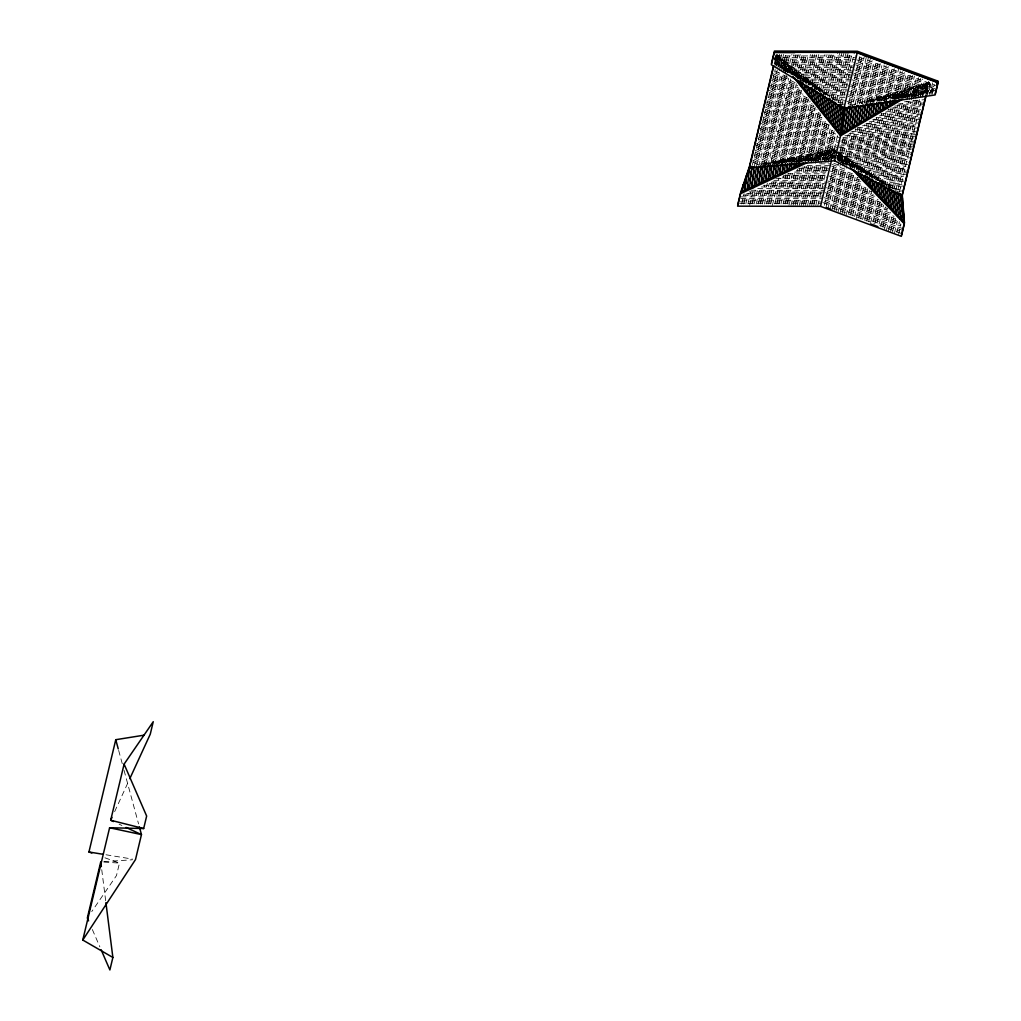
<?xml version="1.0" encoding="UTF-8"?>
<svg xmlns="http://www.w3.org/2000/svg" width="1021" height="1021" viewBox="0 0 1021 1021"><rect width="100%" height="100%" fill="white"/><g stroke="black" fill="none" stroke-linecap="round" stroke-linejoin="round"><path stroke-width="0.75" stroke-dasharray="5 3.75" d="M778.704 163.781L779.023 160.795L779.189 163.271M780.976 163.194L781.282 160.335L781.461 162.99M783.209 162.901L783.554 159.863L783.732 162.709M785.494 162.301L785.813 159.391L786.004 162.428M787.727 162.045L788.072 158.919L788.301 162.543M789.999 161.42L790.331 158.459L790.573 162.288M792.13 162.199L792.59 157.987L792.845 162.033M794.351 162.071L794.849 157.515L795.117 161.777M796.482 162.773L797.107 157.043L797.388 161.522L795.346 157.413L789.297 162.033M798.69 162.85L799.366 156.583L799.762 162.824L813.533 105.214M800.987 161.969L801.625 156.111L801.957 161.331M803.297 161.088L803.897 155.639L804.242 161.088M805.327 162.722L806.156 155.166L806.513 160.846M807.802 160.259L808.415 154.707L808.785 160.603M809.985 160.565L810.674 154.235L811.057 160.361M819.289 156.226L819.71 152.359L820.182 159.684M821.624 155.141L821.969 151.887L822.454 159.442M845.707 161.739L846.167 157.617L846.613 164.828M841.891 162.684L849.204 165.402L849.804 160.055L850.148 165.453M851.144 165.759L851.629 161.28L851.922 165.964M852.88 167.763L853.454 162.492L853.735 167.023M854.807 168.044L855.279 163.717L855.547 168.069M856.581 169.626L857.104 164.943L857.359 169.129M858.457 170.379L858.929 166.168L859.172 170.175M860.256 171.911L860.741 167.38L861.073 172.511M862.12 172.74L862.566 168.605L862.758 171.668M864.072 172.766L864.391 169.831L864.672 174.208M865.872 174.157L866.216 171.043L866.484 175.216M867.722 175.14L868.041 172.268L868.207 174.91M869.535 176.518L869.866 173.493L870.02 175.982M871.372 177.539L871.692 174.706L871.883 177.858M776.126 54.84L774.569 62.626M790.165 72.134L790.879 66.225L790.918 74.188M791.888 74.278L792.692 67.641L792.73 75.337M793.789 74.954L794.504 69.058L794.529 75.005M795.487 77.226L796.303 70.475L796.342 76.205M797.401 77.775L798.116 71.904L798.154 78.783M799.264 78.77L799.928 73.321L799.953 79.664M801.204 79.14L801.74 74.737L801.753 79.306M802.787 82.446L803.54 76.154L803.578 81.986M804.816 81.974L805.352 77.583L805.378 83.135M806.59 83.671L807.164 79L807.177 82.969M808.441 84.807L808.977 80.417L808.989 83.569M810.406 84.934L810.776 81.833L810.802 84.82M812.231 86.185L812.588 83.263L812.601 86.083M815.856 89.018L816.213 86.096L816.226 89.848M819.467 91.864L819.825 88.942L819.837 91.826M872.419 102.304L872.776 99.318L872.789 102.087M876.962 100.977L877.333 97.978L877.345 100.39M879.221 100.466L879.604 97.314L879.617 101.168M881.327 101.156L881.876 96.65L881.902 100.734M883.624 100.275L884.148 95.974L884.173 100.313M885.692 101.36L886.419 95.31L886.458 101.424L894.294 68.637M888.181 98.935L888.704 94.647L888.717 98.514M890.414 98.527L890.976 93.983L890.988 98.042M892.558 99.011L893.247 93.307L893.273 98.986M894.779 98.756L895.519 92.643L895.545 98.578M897.102 97.671L897.791 91.979L897.829 98.169M899.131 98.999L900.075 91.303L900.101 98.029M901.479 97.735L902.347 90.639L902.373 97.633M903.674 97.748L904.619 89.976L908.473 94.915L926.545 92.949M906.035 96.357L906.89 89.312L906.929 96.855M915.492 90.78L915.99 86.632L916.028 95.515M917.853 89.389L918.262 85.968L918.313 95.132M104.933 857.806L119.47 863.09L116.483 875.584L91.75 911.574M774.799 60.405L776.266 54.253M741.693 203.919L744.118 193.799M775.003 64.502L777.428 54.368M752.286 165.198L775.169 69.454M775.539 67.909L778.219 56.283L778.257 65.165M743.747 203.958L746.121 194.067M776.802 65.625L779.508 54.317M754.2 166.551L777.275 69.977M777.645 68.445L780.031 57.699L780.07 67.782M745.841 203.868L748.367 193.275M778.64 66.62L781.524 54.521M756.484 166.372L778.972 72.21M779.342 70.666L781.831 59.129L781.869 67.514M747.908 203.906L750.729 192.088M780.427 67.743L783.605 54.445M758.756 166.181L781.078 72.733M781.448 71.202L783.643 60.545L783.694 69.862M749.618 205.387L754.111 186.562M782.239 68.866L785.698 54.394M761.041 166.002L785.455 61.962L785.494 69.492M752.056 203.868L755.706 188.553M784.064 69.875L787.714 54.572M754.111 203.894L757.697 188.898M786.221 69.505L789.807 54.509M763.312 165.81L784.894 75.49M785.264 73.959L787.268 63.379L787.306 72.134M756.178 203.932L760.045 187.736M787.663 72.121L791.888 54.458M765.597 165.619L789.067 64.795L789.105 73.282M758.258 203.868L762.317 186.869M789.488 73.142L793.917 54.611M767.869 165.44L788.697 78.247M760.313 203.894L764.665 185.694M791.288 74.265L795.997 54.56M790.777 78.911L770.153 165.249L769.987 162.671M762.381 203.932L767.371 183.053M793.087 75.388L798.077 54.509M772.425 165.057L792.513 81.016M764.435 203.958L769.349 183.384M795.244 75.031L800.158 54.47M774.709 164.879L794.593 81.654M766.529 203.894L771.634 182.491M796.712 77.532L802.2 54.598M776.981 164.687L796.316 83.773M768.583 203.919L774.339 179.824M798.511 78.655L804.28 54.56M779.636 162.964L797.656 87.487M770.651 203.945L776.687 178.701M800.324 79.766L806.348 54.521M781.907 162.786L799.392 89.593M772.361 205.438L778.985 177.731M802.506 79.268L808.39 54.636M784.192 162.594L801.472 90.244M774.786 203.932L780.963 178.113M803.948 81.922L810.47 54.598M786.464 162.416L802.838 93.881M776.853 203.958L783.656 175.472M805.748 83.033L812.55 54.56M788.748 162.224L804.548 96.063M778.934 203.906L785.966 174.489M807.93 82.522L814.592 54.662M781.001 203.932L788.301 173.366M791.02 162.045L806.641 96.638M809.372 85.19L816.672 54.623M783.056 203.958L790.637 172.243M793.304 161.841L808.351 98.82M811.529 84.794L818.74 54.598M785.123 203.97L792.615 172.626M812.971 87.41L820.82 54.56M795.576 161.675L810.087 100.926M787.204 203.932L794.912 171.668M814.796 88.457L822.875 54.662M797.86 161.471L811.797 103.108M788.901 205.476L797.618 169.014M816.596 89.567L824.942 54.623M790.969 205.489L799.953 167.903M818.395 90.678L827.023 54.598M802.417 161.101L815.243 107.396M793.036 205.489L802.264 166.895M820.22 91.737L829.065 54.687M804.688 160.935L816.966 109.502M795.104 205.489L804.599 165.785M822.39 91.316L831.145 54.662M806.96 160.731L818.689 111.697M797.171 205.502L806.935 164.662M823.819 93.945L833.213 54.636M809.245 160.565L820.412 113.79M799.239 205.502L808.874 165.211M825.644 95.004L836.008 51.612M811.516 160.361L821.765 117.517M801.306 205.502L812.308 159.48L812.933 153.763L813.329 160.118M827.444 96.114L838.075 51.612M813.788 160.195L823.858 118.079M803.374 205.515L815.192 153.303L805.505 160.705M829.243 97.225L840.143 51.624M815.715 161.522L825.568 120.274M805.441 205.515L815.166 164.84M815.524 163.334L817.451 152.831L817.987 161.331M831.056 98.335L842.21 51.624M807.509 205.527L817.451 163.922M817.821 162.39L826.946 123.86M832.868 99.394L844.278 51.637M809.576 205.527L829.014 124.562M834.68 100.492L846.345 51.637M811.644 205.527L824.241 151.427L824.726 159.212L834.093 152.116L844.163 164.955M836.837 100.084L848.413 51.637M822.9 159.467L830.749 126.642M813.711 205.54L823.692 163.794M824.062 162.25L826.5 150.955L827.023 159.212M838.292 102.662L850.48 51.65M825.185 159.25L832.089 130.356M815.779 205.54L828.758 150.483L829.294 158.982M840.104 103.772L852.548 51.65M827.457 159.097L834.195 130.918M817.847 205.54L831.017 150.01L831.656 160.208L837.641 135.18M841.904 104.869L854.615 51.65M829.741 158.88L835.535 134.644M831.03 159.021L833.276 149.551L833.468 152.537M831.49 159.608L834.017 148.989L758.667 164.623M833.71 156.877L834.808 152.257M824.33 205.285L834.336 163.411M848.502 104.116L860.729 52.939M825.976 207.582L836.148 165.032M837.603 158.957L838.866 152.729L839.402 161.127M850.404 105.354L862.745 53.692M838.05 160.055L843.512 137.184M827.993 208.335L840.691 153.954L841.189 161.88M864.761 54.445L852.318 106.541L852.305 105.316M839.849 161.024L845.899 135.691M830.009 209.075L842.516 155.166L843.001 162.862M854.96 104.653L866.778 55.185M841.661 161.931L848.234 134.415M832.026 209.828L842.146 167.47M842.504 165.951L844.341 156.392L844.814 163.845M857.589 102.827L868.794 55.938M843.461 162.901L850.621 132.921M834.042 210.568L844.252 167.84M844.622 166.321L852.956 131.632M859.503 103.989L870.811 56.678M847.073 164.777L855.7 128.646M836.059 211.321L845.988 169.741M846.358 168.197L847.992 158.829L848.336 164.419M861.788 103.632L872.087 60.507M848.885 165.683L858.048 127.319M838.075 212.062L848.145 169.933M864.06 103.325L874.129 61.183M850.684 166.64L860.422 125.877M840.092 212.815L849.893 171.809M866.331 102.968L876.133 61.962M852.497 167.559L862.4 126.068M842.108 213.568L851.999 172.153M868.616 102.611L878.137 62.74M854.296 168.516L864.787 124.6M844.125 214.308L853.747 174.017M870.887 102.253L880.153 63.519M856.466 167.891L867.135 123.286M846.141 215.061L855.164 177.297M873.159 101.96L881.825 65.701M857.908 170.392L869.509 121.831M848.515 214.282L857.27 177.641M875.801 100.071L884.186 64.974M860.078 169.767L871.857 120.504M850.544 215.01L859.018 179.517M877.715 101.245L886.202 65.752M861.52 172.268L874.231 119.049M852.548 215.801L860.792 181.266M879.987 100.939L888.232 66.416M863.689 171.643L876.58 117.709M854.564 216.529L862.541 183.142M882.259 100.581L890.248 67.195M865.132 174.144L878.953 116.266M856.211 218.8L863.919 186.549M884.543 100.224L892.252 67.973M866.931 175.063L881.672 113.382M858.584 218.06L865.706 188.247M869.101 174.489L883.676 113.484M860.614 218.788L867.812 188.63M870.543 176.939L886.394 110.6M889.444 98.067L895.94 70.921M872.342 177.896L888.768 109.17M862.63 219.515L869.56 190.506M891.741 97.684L899.029 67.156M874.155 178.815L891.116 107.818M864.647 220.242L871.679 190.838M893.656 98.858L900.305 70.998M875.954 179.773L893.133 107.92M866.65 221.034L873.083 194.118M895.915 98.565L902.347 71.636M877.766 180.691L895.481 106.567M868.68 221.761L874.831 195.994M898.199 98.207L904.351 72.427M879.209 183.18L897.855 105.137M870.696 222.489L876.58 197.87M900.471 97.837L905.997 74.763M881.008 184.125L900.203 103.785M873.044 221.812L878.009 201.073M902.743 97.557L908.396 73.857M882.82 185.056L902.577 102.342M874.716 224.02L880.102 201.469M905.014 97.199L910.413 74.648M884.62 186.001L904.555 102.547M877.103 223.216L881.85 203.358M907.299 96.829L912.417 75.439M886.419 186.932L906.929 101.092M907.299 99.56L909.162 88.636L909.201 96.459M879.094 224.097L883.637 205.068M909.558 96.548L914.459 76.065M888.232 187.877L908.92 101.296M909.29 99.752L911.447 87.972L911.485 97.671L916.462 76.856M880.766 226.279L885.386 206.944M890.031 188.808L910.923 101.385M911.294 99.841L913.718 87.308L913.757 95.897M882.782 227.007L887.121 208.833M892.214 188.209L913.272 100.058M913.642 98.514L918.466 77.66M884.441 229.266L888.5 212.279M894.013 189.153L915.288 100.135M915.646 98.603L920.47 78.464M895.825 190.085L920.534 85.305L920.585 94.736M886.458 230.019L890.657 212.419M918.313 96.65L922.525 79.051M897.995 189.498L919.64 98.884M920.01 97.352L922.818 84.641L922.856 94.557M888.474 230.759L892.405 214.308M920.585 96.319L924.516 79.868M899.437 191.961L921.606 99.126M921.976 97.582L925.09 83.964L925.128 92.72M890.491 231.512L894.141 216.21M922.869 95.974L926.519 80.672M925.103 93.026L927.362 83.301L927.413 93.792M892.494 232.252L895.94 217.869M925.83 92.758L928.574 81.246M926.494 93.179L929.059 82.407L851.565 105.15M926.774 92.86L928.97 83.633L862.12 103.249M894.511 233.005L897.331 221.238M927.413 95.285L930.233 83.531M896.897 232.239L899.412 221.685M929.697 94.953L932.581 82.88M898.544 234.498L900.892 224.697M931.969 94.608L934.317 84.807M114.646 811.644L129.157 780.082M866.191 103.568L868.641 100.53M870.734 101.704L872.636 99.356L874.435 101.641M873.172 102.47L876.631 98.182L878.481 100.543M877.715 100.62L880.625 97.008L883.51 100.683M881.034 100.288L884.62 95.846L887.275 99.216M838.509 154.209L839.415 153.086L849.944 166.512M883.701 100.76L888.615 94.672L891.371 98.169M888.934 98.054L892.609 93.498L896.464 98.412M891.639 98.488L896.604 92.324L900.892 97.786M894.051 99.267L900.599 91.15L905.117 96.906L920.138 95.259M897.587 98.667L904.593 89.976L904.657 97.237M901.007 98.207L908.588 88.801L911.83 92.937L926.94 91.29M849.204 165.402L852.216 161.675L858.521 169.703M905.333 96.625L912.583 87.64L915.199 90.958L927.336 89.631M907.95 97.161L916.59 86.466L918.555 88.967L927.732 87.972M852.765 167.099L855.419 163.819L861.915 172.09M911.383 96.689L920.585 85.292L921.912 86.989L928.127 86.313M914.893 96.114L924.579 84.118L925.268 85.011L928.523 84.654M856.185 168.988L858.623 165.964L863.421 172.077M918.326 95.642L928.919 82.995M859.988 170.379L861.826 168.108L867.161 174.91M922.703 93.996L930.067 84.858M926.328 93.281L931.305 87.117M863.319 172.37L865.029 170.252L869.637 176.123M929.697 92.885L932.53 89.376M866.344 174.731L868.233 172.396L872.074 177.297M776.407 54.981L785.455 72.478M794.58 75.554L798.728 72.376L803.399 81.527M797.171 78.489L801.906 74.878L806.092 83.071M805.799 81.744L808.262 79.868L810.968 85.164M809.117 84.13L811.44 82.356L813.597 86.581M812.091 86.785L814.618 84.845L817.221 89.925M815.396 89.172L817.795 87.347L821.267 94.136M765.316 164.879L767.562 163.181M768.468 164.687L771.531 162.352M773.088 163.373L775.501 161.535M776.139 163.245L779.47 160.705L780.925 163.551M778.41 163.717L783.439 159.889L784.779 162.518M781.563 163.513L787.408 159.059L788.825 161.829M785.851 162.454L791.377 158.229L793.33 162.033M792.424 161.854L799.328 156.583L801.779 161.395M794.593 162.403L803.297 155.766L805.901 160.871M797.784 162.173L807.266 154.937L810.1 160.501L817.655 160.514M802.366 160.884L811.236 154.12L813.648 158.855L831.656 158.893M808.658 160.501L819.174 152.474L820.744 155.549L832.447 155.575L843.857 159.799L845.809 157.374L853.262 166.882M810.789 161.076L823.143 151.644L824.292 153.89L832.842 153.916M813.979 160.846L827.112 150.827L827.84 152.244L833.238 152.257L837.194 153.724M817.285 160.539L831.094 149.998L833.634 150.598M821.714 159.353L833.966 150.01M826.959 159.774L833.021 155.154M830.06 159.608L833.289 157.145M904.58 96.855L929.059 82.407L933.87 91.201M905.857 97.276L928.97 83.633L933.092 91.175M808.173 161.024L834.017 148.989L837.322 152.448M810.955 160.91L833.94 150.215L890.338 188.004M764.742 164.572L833.94 150.215L837.233 153.673M904.491 101.819L924.962 99.586M897.944 104.142L924.567 101.245M894.549 106.133L924.171 102.904M892.724 107.945L923.775 104.563M887.785 110.102L923.367 106.222M885.96 111.914L919.895 108.213M881.034 114.071L922.576 109.541M879.438 115.858L922.18 111.2M876.044 117.849L921.784 112.859M872.661 119.84L921.389 114.518M869.279 121.818L920.993 116.164M865.897 123.809L920.597 117.823M862.515 125.787L920.202 119.483M857.589 127.944L919.806 121.142M855.764 129.756L919.411 122.801M850.978 131.9L915.85 124.804M849.178 133.713L918.619 126.119M844.929 135.793L918.224 127.778M842.963 137.618L914.701 129.782M842.567 139.277L917.432 131.096M840.615 141.102L917.037 132.756M841.776 142.595L916.641 134.415M841.381 144.255L916.233 136.074M839.428 146.08L915.837 137.733M839.032 147.739L912.327 139.737M840.194 149.232L915.046 141.051M839.798 150.891L914.65 142.71M837.845 152.716L914.254 144.369M839.007 154.209L913.859 146.029M837.054 156.034L913.463 147.688M836.658 157.693L913.068 149.347M837.82 159.187L909.558 151.35M838.037 160.769L912.276 152.665M840.615 162.109L911.881 154.324M844.699 163.271L908.371 156.328M847.277 164.611L911.089 157.642M849.855 165.951L910.694 159.302M853.99 167.112L907.171 161.305M856.568 168.439L909.902 162.62M859.146 169.78L909.507 164.279M860.154 171.286L905.946 166.283M864.315 172.447L908.703 167.597M865.208 173.966L908.307 169.256M869.33 175.127L907.911 170.915M870.364 176.633L907.516 172.575M874.487 177.794L907.12 174.234M875.52 179.3L903.611 176.225M878.098 180.628L903.189 177.896M880.689 181.968L905.933 179.211M881.595 183.486L905.538 180.87M885.666 184.648L902.143 182.848M888.232 185.988L904.746 184.188M889.304 187.481L904.351 185.848M891.869 188.821L900.93 187.826M894.447 190.148L903.559 189.166M898.557 191.323L903.164 190.825M103.9 861.647L132.334 859.784M776.496 55.861L856.236 56.04M774.505 57.508L855.828 57.699M774.109 59.167L855.432 59.358M775.309 60.839L851.846 61.005M774.913 62.498L854.641 62.677M774.862 64.157L854.245 64.336M779.202 65.829L853.85 65.995M780.363 67.488L853.454 67.654M783.12 69.147L853.058 69.313M785.876 70.819L852.663 70.972M787.051 72.478L852.267 72.631M792.985 74.15L851.871 74.291M795.742 75.822L851.476 75.95M796.903 77.481L851.08 77.609M850.684 79.268L802.851 79.153L805.084 77.366L808.313 83.684M802.327 80.812L850.289 80.927M805.071 82.484L846.792 82.573M807.828 84.143L849.498 84.245M812.116 85.815L849.102 85.904M814.86 87.487L848.693 87.564M816.073 89.146L848.298 89.223M818.816 90.805L847.902 90.882M823.092 92.477L844.456 92.528M822.786 94.136L847.111 94.2M828.567 95.808L846.715 95.859M831.285 97.48L846.32 97.518M832.511 99.139L842.95 99.165M835.229 100.811L845.528 100.837M837.922 102.47L845.133 102.496M840.577 104.142L844.737 104.142M819.786 163.845L830.469 163.871M807.113 165.479L830.073 165.53M803.591 167.125L829.677 167.189M798.524 168.771L829.282 168.848M796.52 170.43L828.886 170.507M794.529 172.077L828.49 172.166M787.906 173.723L824.994 173.812M784.37 175.382L827.699 175.484M782.38 177.029L827.304 177.144M775.871 178.675L823.717 178.79M773.905 180.334L826.5 180.449M771.953 181.993L826.104 182.108M769.987 183.64L825.708 183.767M763.261 185.286L825.313 185.426M761.296 186.945L824.917 187.085M757.748 188.591L824.521 188.745M751.022 190.238L824.126 190.404M749.057 191.897L823.73 192.063M746.785 193.556L823.334 193.722M743.199 195.202L822.939 195.381M741.208 196.862L822.543 197.04M740.812 198.521L822.147 198.699M742.012 200.18L818.561 200.358M740.021 201.839L821.356 202.018M739.625 203.498L820.961 203.677M103.861 862.069L119.47 863.09M106.005 854.768L132.398 859.069M859.172 57.138L935.606 85.483M858.776 58.797L933.743 86.594M856.913 59.907L936.283 89.35M857.985 62.115L935.887 91.009M856.109 63.225L932.543 91.571M855.738 64.885L931.765 93.09M856.836 67.105L929.786 94.162M856.428 68.752L923.341 93.575M854.539 69.862L921.363 94.647M855.624 72.07L920.865 96.268M853.747 73.18L917.394 96.791M853.352 74.839L913.935 97.314M854.424 77.047L910.464 97.825M854.015 78.694L906.993 98.348M852.152 79.804L903.521 98.871M853.211 82.012L900.063 99.382M852.803 83.671L896.591 99.905M850.952 84.781L888.755 98.807M850.544 86.44L886.751 99.867M851.578 88.636L884.748 100.926M851.169 90.282L882.718 101.985M849.395 91.431L874.767 100.837M850.48 93.638L872.802 101.921M848.591 94.749L867.863 101.896M848.196 96.395L868.845 104.065M849.255 98.603L865.374 104.576M848.834 100.249L857.551 103.478M846.958 101.36L855.572 104.55M847.941 103.529L854.973 106.133M837.016 155.46L841.176 157.004L842.606 155.23L851.476 166.525M836.403 158.842L832.051 157.234L817.196 157.196L815.205 153.29L815.626 160.144M837.845 159.378L846.537 162.607L849.013 159.518L855.726 168.082M833.825 163.309L838.267 164.955M831.962 164.419L848.311 170.481M831.566 166.078L853.939 174.387M832.536 168.248L858.291 177.794M832.153 169.907L859.503 180.053M830.328 171.043L862.158 182.848M831.388 173.238L863.345 185.095M831.005 174.897L865.999 187.877M829.154 176.02L871.577 191.757M830.226 178.228L871.309 193.467M829.843 179.887L873.963 196.249M827.98 180.998L878.098 199.593M827.584 182.657L880.766 202.388M828.669 184.865L883.42 205.183M828.286 186.537L887.568 208.526M826.41 187.647L887.275 210.224M827.495 189.855L891.422 213.568M827.099 191.514L894.09 216.363M825.223 192.624L895.277 218.609M826.27 194.82L898.301 221.531M825.874 196.479L900.841 224.288M824.011 197.589L900.445 225.935M825.083 199.797L902.985 228.691M824.687 201.456L902.59 230.35M822.824 202.566L899.259 230.912M832.715 208.042L873.874 223.305M879.757 225.488L901.798 233.669M119.087 824.164L121.882 825.466M775.73 56.5L778.857 58.031L779.661 57.418L786.783 71.355M775.335 58.159L781.307 61.081L782.839 59.907L789.616 73.155M774.939 59.818L783.745 64.132L786.017 62.409L791.62 73.359M774.543 61.477L786.196 67.182L789.195 64.897L794.491 75.26M774.148 63.136L788.646 70.232L792.373 67.386L799.226 80.812M783.094 69.364L791.084 73.295L795.55 69.887L800.553 79.676M775.284 71.1L790.267 78.438M774.901 72.772L795.41 82.816M773.139 73.754L797.835 85.866M772.757 75.414L798.894 88.227M773.841 77.813L801.051 91.15M773.446 79.459L803.501 94.2M771.621 80.417L807.381 97.952M772.655 82.778L809.832 101.002M772.259 84.437L812.282 104.065M770.421 85.394L816.162 107.818M771.455 87.755L817.183 110.166M771.059 89.414L819.633 113.216M769.234 90.371L822.071 116.279M770.268 92.732L824.521 119.329M769.872 94.391L825.542 121.678M769.477 96.051L829.422 125.43M767.652 97.008L830.443 127.791M768.685 99.369L832.894 130.841M768.251 101.015L837.424 134.912M766.439 101.972L839.849 137.963M767.46 104.333L836.633 138.231M767.065 105.993L839.058 141.281M765.252 106.95L838.662 142.94M766.273 109.311L835.446 143.208M765.878 110.97L837.871 146.245M764.065 111.927L837.475 147.905M765.086 114.288L837.08 149.564M764.691 115.935L836.684 151.223M762.878 116.904L836.288 152.882M763.899 119.253L833.059 153.163M763.504 120.912L835.484 156.2M763.095 122.571L835.089 157.859M761.296 123.541L834.693 159.518M762.342 125.902L830.8 159.467M761.947 127.561L828.988 160.425M760.122 128.531L825.747 160.693M761.156 130.879L819.659 159.557M760.76 132.539L819.263 161.229M758.935 133.509L816.034 161.497M759.969 135.857L812.793 161.752M759.573 137.516L809.551 162.02M757.748 138.486L803.45 160.884M758.782 140.847L803.068 162.556M758.386 142.506L799.839 162.824M756.561 143.463L796.597 163.079M756.165 145.122L793.355 163.347M757.199 147.483L787.255 162.211M756.803 149.143L784.013 162.479M754.915 150.061L783.643 164.151M755.872 152.384L780.401 164.407M755.463 154.043L777.16 164.675M753.702 155.026L771.225 163.615M754.634 157.336L770.676 165.211M754.2 158.982L767.435 165.466M752.464 159.991L764.206 165.734M753.319 162.25L758.412 164.751M837.96 151.631L895.672 190.289M777.53 55.236L833.94 99.509M826.334 94.838L776.19 55.479L791.045 74.023M838.42 153.597L850.531 166.257M838.343 154.822L849.344 166.321M777.262 55.491L793.113 75.26M881.046 180.985L883.561 184.176M877.843 178.828L879.77 181.291M874.64 176.684L877.371 180.168M871.436 174.54L874.92 178.981M838.075 153.329L845.554 162.862M838.866 156.277L844.763 163.781M836.99 157.745L839.747 161.267M824.151 92.337L825.466 94.902M820.973 89.835L822.199 92.222M775.973 57.661L781.359 68.177M774.352 58.197L777.849 65.038M774.658 62.523L775.922 64.999M92.349 929.544L99.867 946.863M118.666 750.422L122.392 764.193M124.052 770.319L138.562 823.896M101.743 869.701L105.712 901.045M880.804 180.819L880.944 183.014M837.322 155.83L837.59 160.144M834.017 148.989L834.31 153.52M833.94 150.215L834.131 153.239M776.764 161.267L776.917 163.551M931.943 88.291L931.969 93.026M929.646 84.079L929.684 93.396M870.505 99.981L870.517 102.534M823.449 91.775L823.462 94.238M814.401 84.679L814.413 88.661M776.407 54.866L776.458 65.523"/><path stroke-width="1.5" d="M742.471 191.986L743.25 184.967M744.807 190.901L746.504 175.331M747.13 189.817L749.631 166.985M749.452 188.732L751.903 166.423M751.788 187.647L753.996 167.508M754.111 186.562L756.255 166.997L763.989 181.968M756.446 185.49L758.514 166.589M758.769 184.405L760.773 166.078M761.092 183.321L763.044 165.555M763.427 182.236L765.291 165.16M765.75 181.151L767.396 166.142M768.086 180.066L769.643 165.836M770.408 178.981L771.914 165.249M772.731 177.896L774.186 164.675M775.067 176.812L776.432 164.381M777.389 175.727L778.538 165.274M779.725 174.642L780.823 164.623M782.048 173.57L783.043 164.432M784.37 172.485L785.328 163.756M786.706 171.4L787.561 163.602M789.029 170.316L789.68 164.381M791.352 169.231L791.977 163.602M793.687 168.146L794.185 163.59M796.01 167.061L796.482 162.773M798.345 165.976L798.69 162.85M857.997 174.591L858.304 171.783M859.759 176.429L860.09 173.417M861.507 178.267L861.966 174.132M863.268 180.104L863.753 175.701M865.017 181.942L865.706 175.714M866.778 183.78L867.569 176.582M868.539 185.618L869.369 178.037M870.288 187.443L871.219 178.956M872.049 189.281L873.019 180.385M873.797 191.118L874.818 181.815M875.559 192.956L876.669 182.746M877.307 194.794L878.647 182.631M879.068 196.632L880.459 183.984M880.829 198.47L882.297 185.031M882.578 200.307L884.275 184.814M884.339 202.132L885.947 187.417M886.088 203.97L887.76 188.745M887.849 205.808L889.738 188.502L881.314 198.98M889.597 207.646L891.575 189.651M891.359 209.484L893.388 190.914M893.12 211.321L895.226 192.063M894.868 213.159L897.204 191.808M896.629 214.997L899.029 193.033M898.378 216.822L900.854 194.245M900.139 218.66L902.373 198.202M901.888 220.498L903.202 208.59M903.649 222.336L904.019 218.992M800.49 85.011L801.026 80.608M802.212 87.155L802.787 82.446M803.923 89.312L804.459 84.909M805.646 91.456L806.411 85.228M807.369 93.6L808.262 86.275M809.091 95.744L810.036 88.023M810.814 97.888L812.052 87.653M812.537 100.045L813.839 89.286M814.248 102.189L815.677 90.486M815.97 104.333L817.464 92.107M817.693 106.478L819.289 93.319M819.416 108.622L821.267 93.409M821.139 110.779L823.066 94.94M824.891 96.229L822.862 112.923L835.701 103.198M824.572 115.067L826.678 97.761M826.295 117.211L828.503 99.063M828.018 119.355L830.494 99.024M829.741 121.512L832.306 100.39M831.464 123.656L834.106 101.858M833.187 125.8L835.931 103.223M834.897 127.944L837.731 104.691M836.62 130.101L839.734 104.55L839.734 105.303M838.343 132.245L841.534 105.98M843.959 107.384L840.577 135.806L834.604 160.769L749.363 167.763L740.582 193.684L737.596 206.165L820.527 206.357L901.364 236.349L904.351 223.854L902.156 195.917L926.034 95.936M842.248 134.006L845.49 107.32M844.609 132.615L847.583 108.188M846.971 131.211L850.034 105.993M849.332 129.82L852.127 106.848M851.693 128.429L854.411 106.146M854.054 127.038L856.67 105.52M856.415 125.634L858.776 106.299M858.789 124.243L861.035 105.737M861.15 122.852L863.319 104.972M863.511 121.461L865.578 104.41M865.872 120.057L867.684 105.125M870.122 103.095L868.233 118.666L857.614 105.265M870.594 117.275L872.228 103.81M872.955 115.884L874.487 103.351M875.316 114.48L876.784 102.483M877.69 113.089L879.03 102.049M880.051 111.697L881.149 102.662M882.412 110.306L883.28 103.147M884.773 108.902L885.692 101.36M887.134 107.511L887.836 101.794M889.495 106.12L890.235 100.045M891.856 104.729L892.38 100.441M894.217 103.325L894.6 100.275M91.839 853.046L88.942 851.986L115.769 739.702L143.999 735.184M129.82 778.653L150.266 734.176L153.252 721.694L124.103 764.116L110.689 820.246L113.484 821.56M101.117 949.747L109.885 969.95L112.872 957.468L82.778 940.035L109.604 827.75L143.667 828.542L146.654 816.06L124.103 764.116M737.685 204.94L740.672 192.459L749.44 166.538L773.331 66.556M771.468 63.532L774.454 51.05L857.372 51.241L938.222 81.233L935.236 93.715M773.829 65.701L749.363 167.763L753.97 166.806M820.527 206.357L831.4 160.833M838.866 104.665L843.882 108.609L857.295 52.467L938.133 82.459L935.147 94.94L843.882 108.609L771.378 64.757L774.365 52.275L857.295 52.467M926.124 94.711L902.232 194.692L904.44 222.629L901.454 235.124M936.64 84.22L937.329 81.361M112.004 817.374L110.689 820.246L143.667 828.542M82.778 940.035L135.499 859.58L141.46 834.604L139.392 826.959M857.232 173.8L859.069 171.515M859.912 176.595L861.622 174.476M862.592 179.39L865.412 175.893M865.259 182.197L868.794 177.82M867.939 184.992L872.725 179.058M870.619 187.787L876.031 181.074M873.287 190.582L879.107 183.384M875.967 193.39L882.399 185.401M878.647 196.185L885.488 187.698M883.995 201.775L892.865 190.787M886.675 204.583L896.106 192.88M889.342 207.378L900.254 193.85M892.022 210.173L902.322 197.41M894.69 212.968L902.755 202.988M897.37 215.776L903.189 208.552M900.05 218.571L903.636 214.129M902.717 221.366L904.07 219.694M798.435 82.446L800.643 80.748M800.872 85.496L803.336 83.62M803.323 88.546L806.807 85.892M805.773 91.609L810.827 87.742M808.211 94.659L814.209 90.09M810.661 97.71L817.54 92.464M813.112 100.76L821.701 94.2M815.562 103.81L824.981 96.625M818 106.86L829.256 98.271M820.45 109.923L832.485 100.734M825.338 116.024L840.041 104.806M827.789 119.074L843.218 107.294L840.066 134.389L840.704 133.815L841.291 134.568M830.239 122.124L843.333 112.131L854.73 126.642M832.677 125.175L842.682 117.555L851.361 128.62M835.127 128.238L842.019 122.979L848.004 130.599M837.577 131.288L841.355 128.391L844.648 132.59M900.496 99.267L840.653 134.581L797.069 80.212M901.773 99.688L840.577 135.806L793.023 76.486M740.672 192.459L803.859 163.028M740.582 193.684L806.654 162.926M843.882 108.609L849.957 106.822M774.097 52.53L794.823 52.582M88.942 851.986L102.904 854.258M109.604 827.75L141.46 834.604L126.081 827.431M857.027 52.722L937.865 82.714M826.436 207.518L830.852 209.152M870.53 223.88L877.881 226.598M834.604 160.769L902.156 195.917L896.897 192.395M853.824 169.703L904.44 222.629M850.442 167.482L904.351 223.854M893.209 100.517L895.034 102.853M889.036 101.462L891.678 104.831M884.467 101.909L888.321 106.809M880.332 102.904L884.965 108.8M876.222 103.925L881.595 110.779M871.526 104.206L878.239 112.757M866.51 104.078L874.882 114.748M862.464 105.189L871.526 116.726M853.594 106.414L864.8 120.695M848.668 106.388L861.443 122.673M844.673 107.562L858.087 124.651M798.09 162.773L799.469 165.453M793.968 163.309L795.921 167.112M789.539 163.22L792.373 168.759M785.455 163.832L788.825 170.405M781.639 164.968L785.277 172.064M776.879 164.241L781.729 173.71M772.859 164.955L778.181 175.37M768.966 165.951L774.633 177.016M764.27 165.338L771.085 178.662M760.339 166.232L767.537 180.321M751.673 166.474L760.441 183.627M748.623 169.09L756.893 185.273M746.874 174.259L753.345 186.932M745.126 179.428L749.797 188.579M743.365 184.597L746.249 190.225M741.616 189.766L742.701 191.884M88.585 920.891L87.334 918.007L100.747 861.864L101.347 866.561M115.769 739.702L118.245 748.891M105.916 902.615L112.872 957.468"/></g></svg>
